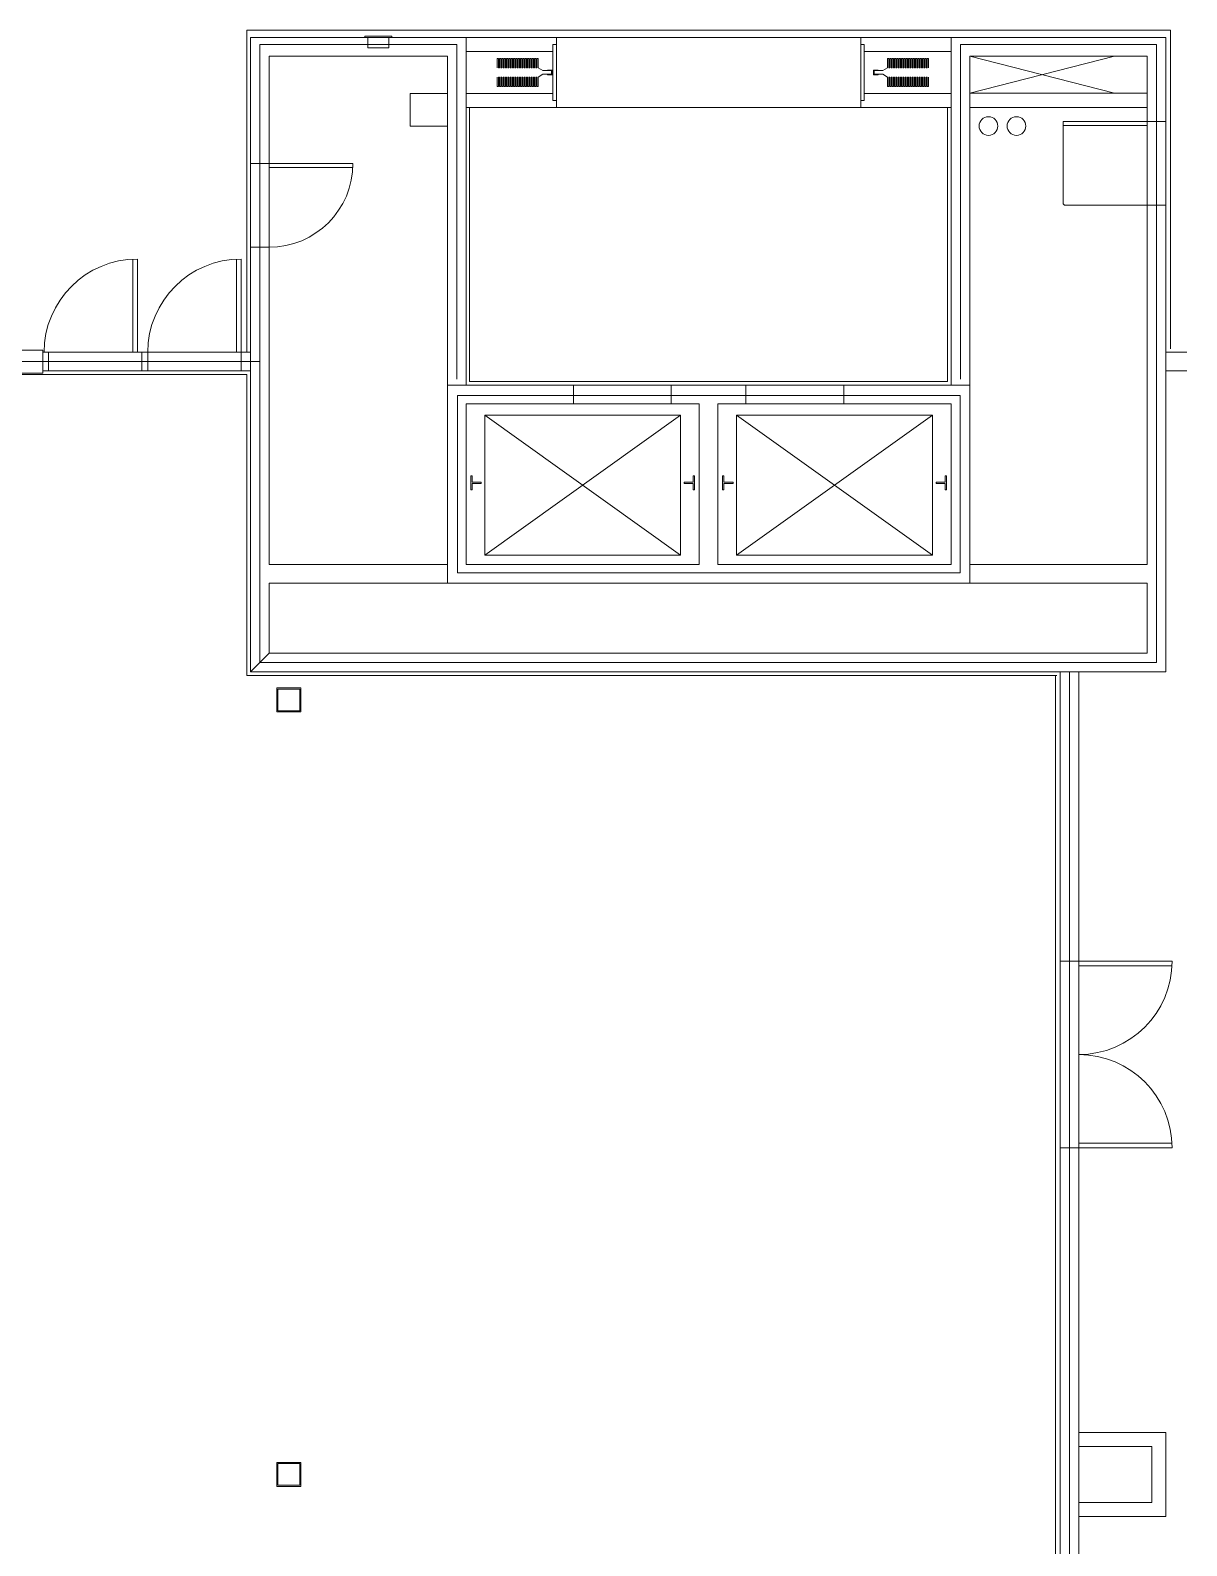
# Model space of a CAD drawing. Header units: inches. Extents: x -413 to 2782, y 7273 to 9795.
# Drawn here: x 2255 to 2751, y 9129 to 9779 of the extents above; entities that cross this region are included whole.
import ezdxf

# ---------------------------------------------------------------- set-up
doc = ezdxf.new("R2010")
doc.units = ezdxf.units.IN
doc.header["$LTSCALE"] = 16.5
doc.header["$MEASUREMENT"] = 0
doc.layers.get('0').update_dxf_attribs({"lineweight": 15})
for name, color, linetype, lineweight in [('A-CONC-OPNG', 3, 'Continuous', 15), ('A-DOOR', 2, 'Continuous', 15), ('A-EQPM', 5, 'Continuous', 15), ('A-FLOR-EVTR', 6, 'Continuous', 15), ('A-FLOR-OPNG', 251, 'Continuous', 15), ('A-FLOR-OVHD', 5, 'Continuous', 15), ('A-PLMB', 5, 'Continuous', 15), ('A-WALL-FI1H', 25, 'Continuous', 15), ('A-WALL-FI2H', 25, 'Continuous', 15), ('A-WALL-FNSH', 251, 'Continuous', 15), ('A-WALL-FULL', 7, 'Continuous', 15), ('A-WALL-FULL-ACC', 6, 'Continuous', 15), ('A-WALL-FULL-CMU', 4, 'Continuous', 15), ('A-WALL-HEAD', 14, 'Continuous', 15), ('A-WALL-JAMB', 2, 'Continuous', 15), ('FSPEQPA', 251, 'Continuous', 15), ('None', 7, 'Continuous', 5), ('P-EQPM', 7, 'Continuous', 15)]:
    doc.layers.add(name, color=color, linetype=linetype, lineweight=lineweight)

# ---------------------------------------------------------------- blocks, each defined once
blk = doc.blocks.new('Group-4-1')
at = {"color": 7, "linetype": 'Continuous', "lineweight": 15}
blk.add_lwpolyline([(1501.8692, 784.7221), (1461.8692, 784.7221), (1461.8692, 782.7781), (1501.8692, 782.7781, 0.41421356), (1461.8692, 822.7781, 0.41421356), (1501.8692, 862.7781), (1461.8692, 862.7781), (1461.8692, 860.8341), (1501.8692, 860.8341)], format="xyb", dxfattribs=at)
blk = doc.blocks.new('Group-7-1')
at = {"color": 7, "linetype": 'Continuous', "lineweight": 15}
blk.add_lwpolyline([(1491.1192, 1186.7891), (1456.1192, 1186.7891, -0.41421356), (1455.1192, 1187.7891), (1455.1192, 1222.7891), (1491.1192, 1222.7891), (1491.1192, 1221.0391), (1455.1192, 1221.0391)], format="xyb", dxfattribs=at)
blk = doc.blocks.new('Group-8-1')
at = {"color": 7, "linetype": 'Continuous', "lineweight": 15}
blk.add_lwpolyline([(1114.6192, 1168.7891, 0.41421356), (1150.6192, 1204.7891), (1114.6192, 1204.7891), (1114.6192, 1203.0391), (1150.6192, 1203.0391)], format="xyb", dxfattribs=at)
blk = doc.blocks.new('FLRBOX')
at = {"layer": 'A-EQPM', "color": 5, "linetype": 'Continuous', "lineweight": 15}
blk.add_line((-5.15, -5.15), (-5.15, 5.15), dxfattribs=at)
for points in [[(5.15, 5.15), (-5.15, 5.15), (-5.15, -5.15), (5.15, -5.15)], [(4.65, 4.65), (-4.65, 4.65), (-4.65, -4.65), (4.65, -4.65)]]:
    blk.add_lwpolyline(points, close=True, dxfattribs=at)
blk = doc.blocks.new('FXC')
at = {"layer": 'P-EQPM', "color": 7, "linetype": 'Continuous', "lineweight": 15}
for p, q in [((-5.75, 5), (-5.75, 4.5)), ((5.75, 5), (-5.75, 5)), ((5.75, 4.5), (-5.75, 4.5)), ((5.75, 5), (5.75, 4.5))]:
    blk.add_line(p, q, dxfattribs=at)
blk.add_lwpolyline([(-4.5, 4.5), (4.5, 4.5), (4.5, 0), (-4.5, 0)], close=True, dxfattribs=at)
blk = doc.blocks.new('FX')
at = {"layer": 'FSPEQPA', "color": 7, "rotation": -90}
blk.add_blockref('FXC', (-4.5, 0), dxfattribs=at)
blk = doc.blocks.new('Group-83-1')
at = {"color": 7, "linetype": 'Continuous', "lineweight": 15}
blk.add_lwpolyline([(1018.1752, 1123.7781, -0.41421356), (1058.1752, 1163.7781), (1058.1752, 1123.7781), (1056.2312, 1123.7781), (1056.2312, 1163.7781)], format="xyb", dxfattribs=at)
blk = doc.blocks.new('Group-84-1')
at = {"color": 7, "linetype": 'Continuous', "lineweight": 15}
blk.add_lwpolyline([(1062.6192, 1123.7781, -0.41421356), (1102.6192, 1163.7781), (1102.6192, 1123.7781), (1100.6752, 1123.7781), (1100.6752, 1163.7781)], format="xyb", dxfattribs=at)
blk = doc.blocks.new('Group-102-1')
at = {"layer": 'A-CONC-OPNG', "color": 7, "linetype": 'Continuous', "lineweight": 15}
blk.add_lwpolyline([(1175.1192, 1220.7781), (1191.1192, 1220.7781), (1191.1192, 1234.7781), (1175.1192, 1234.7781)], close=True, dxfattribs=at)
at = {"layer": 'A-DOOR', "color": 7, "linetype": 'Continuous', "lineweight": 15}
for points in [[(1237.8682, 1231.7801), (1237.8682, 1255.7801), (1236.3682, 1255.7801), (1236.3682, 1231.7801)], [(1368.3692, 1231.7801), (1368.3692, 1255.7801), (1369.8692, 1255.7801), (1369.8692, 1231.7801)]]:
    blk.add_lwpolyline(points, close=True, dxfattribs=at)
for points in [[(1212.5182, 1245.7801), (1212.5182, 1249.7801)], [(1213.0182, 1249.7801), (1212.5182, 1249.7801)], [(1213.0182, 1245.7801), (1213.0182, 1249.7801)], [(1213.5182, 1245.7801), (1213.5182, 1249.7801)], [(1214.0182, 1249.7801), (1213.5182, 1249.7801)], [(1214.0182, 1245.7801), (1214.0182, 1249.7801)], [(1214.5182, 1245.7801), (1214.5182, 1249.7801)], [(1215.0182, 1249.7801), (1214.5182, 1249.7801)], [(1215.0182, 1245.7801), (1215.0182, 1249.7801)], [(1215.5182, 1245.7801), (1215.5182, 1249.7801)], [(1216.0182, 1249.7801), (1215.5182, 1249.7801)], [(1216.0182, 1245.7801), (1216.0182, 1249.7801)], [(1216.5182, 1245.7801), (1216.5182, 1249.7801)], [(1217.0182, 1249.7801), (1216.5182, 1249.7801)], [(1217.0182, 1245.7801), (1217.0182, 1249.7801)], [(1217.5182, 1245.7801), (1217.5182, 1249.7801)], [(1218.0182, 1249.7801), (1217.5182, 1249.7801)], [(1218.0182, 1245.7801), (1218.0182, 1249.7801)], [(1218.5182, 1245.7801), (1218.5182, 1249.7801)], [(1219.0182, 1249.7801), (1218.5182, 1249.7801)], [(1219.0182, 1245.7801), (1219.0182, 1249.7801)], [(1219.5182, 1245.7801), (1219.5182, 1249.7801)], [(1220.0182, 1249.7801), (1219.5182, 1249.7801)], [(1220.0182, 1245.7801), (1220.0182, 1249.7801)], [(1220.5182, 1245.7801), (1220.5182, 1249.7801)], [(1221.0182, 1249.7801), (1220.5182, 1249.7801)], [(1221.0182, 1245.7801), (1221.0182, 1249.7801)], [(1221.5182, 1245.7801), (1221.5182, 1249.7801)], [(1222.0182, 1249.7801), (1221.5182, 1249.7801)], [(1222.0182, 1245.7801), (1222.0182, 1249.7801)], [(1222.5182, 1245.7801), (1222.5182, 1249.7801)], [(1223.0182, 1249.7801), (1222.5182, 1249.7801)], [(1223.0182, 1245.7801), (1223.0182, 1249.7801)], [(1223.5182, 1245.7801), (1223.5182, 1249.7801)], [(1224.0182, 1249.7801), (1223.5182, 1249.7801)], [(1224.0182, 1245.7801), (1224.0182, 1249.7801)], [(1224.5182, 1245.7801), (1224.5182, 1249.7801)], [(1225.0182, 1249.7801), (1224.5182, 1249.7801)], [(1225.0182, 1245.7801), (1225.0182, 1249.7801)], [(1225.5182, 1245.7801), (1225.5182, 1249.7801)], [(1226.0182, 1249.7801), (1225.5182, 1249.7801)], [(1226.0182, 1245.7801), (1226.0182, 1249.7801)], [(1226.0182, 1245.7801), (1226.0182, 1249.7801)], [(1226.5182, 1245.7801), (1226.5182, 1249.7801)], [(1227.0182, 1249.7801), (1226.5182, 1249.7801)], [(1227.0182, 1245.7801), (1227.0182, 1249.7801)], [(1227.5182, 1245.7801), (1227.5182, 1249.7801)], [(1228.0182, 1249.7801), (1227.5182, 1249.7801)], [(1228.0182, 1245.7801), (1228.0182, 1249.7801)], [(1228.5182, 1245.7801), (1228.5182, 1249.7801)], [(1229.0182, 1249.7801), (1228.5182, 1249.7801)], [(1229.0182, 1245.7801), (1229.0182, 1249.7801)], [(1229.5182, 1245.7801), (1229.5182, 1249.7801)], [(1230.0182, 1249.7801), (1229.5182, 1249.7801)], [(1230.0182, 1245.7801), (1230.0182, 1249.7801)], [(1379.8692, 1245.7801), (1379.8692, 1249.7801)], [(1379.8692, 1249.7801), (1380.3692, 1249.7801)], [(1380.3692, 1245.7801), (1380.3692, 1249.7801)], [(1380.8692, 1245.7801), (1380.8692, 1249.7801)], [(1380.8692, 1249.7801), (1381.3692, 1249.7801)], [(1381.3692, 1245.7801), (1381.3692, 1249.7801)], [(1381.8692, 1245.7801), (1381.8692, 1249.7801)], [(1381.8692, 1249.7801), (1382.3692, 1249.7801)], [(1382.3692, 1245.7801), (1382.3692, 1249.7801)], [(1382.8692, 1245.7801), (1382.8692, 1249.7801)], [(1382.8692, 1249.7801), (1383.3692, 1249.7801)], [(1383.3692, 1245.7801), (1383.3692, 1249.7801)], [(1383.8692, 1245.7801), (1383.8692, 1249.7801)], [(1383.8692, 1245.7801), (1383.8692, 1249.7801)], [(1383.8692, 1249.7801), (1384.3692, 1249.7801)], [(1384.3692, 1245.7801), (1384.3692, 1249.7801)], [(1384.8692, 1245.7801), (1384.8692, 1249.7801)], [(1384.8692, 1249.7801), (1385.3692, 1249.7801)], [(1385.3692, 1245.7801), (1385.3692, 1249.7801)], [(1385.8692, 1245.7801), (1385.8692, 1249.7801)], [(1385.8692, 1249.7801), (1386.3692, 1249.7801)], [(1386.3692, 1245.7801), (1386.3692, 1249.7801)], [(1386.8692, 1245.7801), (1386.8692, 1249.7801)], [(1386.8692, 1249.7801), (1387.3692, 1249.7801)], [(1387.3692, 1245.7801), (1387.3692, 1249.7801)], [(1387.8692, 1245.7801), (1387.8692, 1249.7801)], [(1387.8692, 1249.7801), (1388.3692, 1249.7801)], [(1388.3692, 1245.7801), (1388.3692, 1249.7801)], [(1388.8692, 1245.7801), (1388.8692, 1249.7801)], [(1388.8692, 1249.7801), (1389.3692, 1249.7801)], [(1389.3692, 1245.7801), (1389.3692, 1249.7801)], [(1389.8692, 1245.7801), (1389.8692, 1249.7801)], [(1389.8692, 1249.7801), (1390.3692, 1249.7801)], [(1390.3692, 1245.7801), (1390.3692, 1249.7801)], [(1390.8692, 1245.7801), (1390.8692, 1249.7801)], [(1390.8692, 1249.7801), (1391.3692, 1249.7801)], [(1391.3692, 1245.7801), (1391.3692, 1249.7801)], [(1391.8692, 1245.7801), (1391.8692, 1249.7801)], [(1391.8692, 1249.7801), (1392.3692, 1249.7801)], [(1392.3692, 1245.7801), (1392.3692, 1249.7801)], [(1392.8692, 1245.7801), (1392.8692, 1249.7801)], [(1392.8692, 1249.7801), (1393.3692, 1249.7801)], [(1393.3692, 1245.7801), (1393.3692, 1249.7801)], [(1393.8692, 1245.7801), (1393.8692, 1249.7801)], [(1393.8692, 1249.7801), (1394.3692, 1249.7801)], [(1394.3692, 1245.7801), (1394.3692, 1249.7801)], [(1394.8692, 1245.7801), (1394.8692, 1249.7801)], [(1394.8692, 1249.7801), (1395.3692, 1249.7801)], [(1395.3692, 1245.7801), (1395.3692, 1249.7801)], [(1395.8692, 1245.7801), (1395.8692, 1249.7801)], [(1395.8692, 1249.7801), (1396.3692, 1249.7801)], [(1396.3692, 1245.7801), (1396.3692, 1249.7801)], [(1396.8692, 1245.7801), (1396.8692, 1249.7801)], [(1396.8692, 1249.7801), (1397.3692, 1249.7801)], [(1397.3692, 1245.7801), (1397.3692, 1249.7801)], [(1212.5182, 1241.7801), (1212.5182, 1237.7801)], [(1212.5182, 1241.7801), (1212.5182, 1237.7801)], [(1213.5182, 1245.7801), (1213.0182, 1245.7801)], [(1213.0182, 1241.7801), (1213.0182, 1237.7801)], [(1213.0182, 1241.7801), (1213.0182, 1237.7801)], [(1213.5182, 1241.7801), (1213.0182, 1241.7801)], [(1213.5182, 1241.7801), (1213.5182, 1237.7801)], [(1213.5182, 1241.7801), (1213.5182, 1237.7801)], [(1214.5182, 1245.7801), (1214.0182, 1245.7801)], [(1214.0182, 1241.7801), (1214.0182, 1237.7801)], [(1214.0182, 1241.7801), (1214.0182, 1237.7801)], [(1214.5182, 1241.7801), (1214.0182, 1241.7801)], [(1214.5182, 1241.7801), (1214.5182, 1237.7801)], [(1214.5182, 1241.7801), (1214.5182, 1237.7801)], [(1215.5182, 1245.7801), (1215.0182, 1245.7801)], [(1215.0182, 1241.7801), (1215.0182, 1237.7801)], [(1215.0182, 1241.7801), (1215.0182, 1237.7801)], [(1215.5182, 1241.7801), (1215.0182, 1241.7801)], [(1215.5182, 1241.7801), (1215.5182, 1237.7801)], [(1215.5182, 1241.7801), (1215.5182, 1237.7801)], [(1216.5182, 1245.7801), (1216.0182, 1245.7801)], [(1216.0182, 1241.7801), (1216.0182, 1237.7801)], [(1216.0182, 1241.7801), (1216.0182, 1237.7801)], [(1216.5182, 1241.7801), (1216.0182, 1241.7801)], [(1216.5182, 1241.7801), (1216.5182, 1237.7801)], [(1216.5182, 1241.7801), (1216.5182, 1237.7801)], [(1217.5182, 1245.7801), (1217.0182, 1245.7801)], [(1217.0182, 1241.7801), (1217.0182, 1237.7801)], [(1217.5182, 1241.7801), (1217.0182, 1241.7801)], [(1217.5182, 1241.7801), (1217.5182, 1237.7801)], [(1217.5182, 1241.7801), (1217.5182, 1237.7801)], [(1218.5182, 1245.7801), (1218.0182, 1245.7801)], [(1218.0182, 1241.7801), (1218.0182, 1237.7801)], [(1218.0182, 1241.7801), (1218.0182, 1237.7801)], [(1218.5182, 1241.7801), (1218.0182, 1241.7801)], [(1218.5182, 1241.7801), (1218.5182, 1237.7801)], [(1218.5182, 1241.7801), (1218.5182, 1237.7801)], [(1219.5182, 1245.7801), (1219.0182, 1245.7801)], [(1219.0182, 1241.7801), (1219.0182, 1237.7801)], [(1219.0182, 1241.7801), (1219.0182, 1237.7801)], [(1219.5182, 1241.7801), (1219.0182, 1241.7801)], [(1219.5182, 1241.7801), (1219.5182, 1237.7801)], [(1219.5182, 1241.7801), (1219.5182, 1237.7801)], [(1220.5182, 1245.7801), (1220.0182, 1245.7801)], [(1220.0182, 1241.7801), (1220.0182, 1237.7801)], [(1220.0182, 1241.7801), (1220.0182, 1237.7801)], [(1220.5182, 1241.7801), (1220.0182, 1241.7801)], [(1220.5182, 1241.7801), (1220.5182, 1237.7801)], [(1220.5182, 1241.7801), (1220.5182, 1237.7801)], [(1221.5182, 1245.7801), (1221.0182, 1245.7801)], [(1221.0182, 1241.7801), (1221.0182, 1237.7801)], [(1221.0182, 1241.7801), (1221.0182, 1237.7801)], [(1221.5182, 1241.7801), (1221.0182, 1241.7801)], [(1221.5182, 1241.7801), (1221.5182, 1237.7801)], [(1221.5182, 1241.7801), (1221.5182, 1237.7801)], [(1222.5182, 1245.7801), (1222.0182, 1245.7801)], [(1222.0182, 1241.7801), (1222.0182, 1237.7801)], [(1222.0182, 1241.7801), (1222.0182, 1237.7801)], [(1222.5182, 1241.7801), (1222.0182, 1241.7801)], [(1222.5182, 1241.7801), (1222.5182, 1237.7801)], [(1222.5182, 1241.7801), (1222.5182, 1237.7801)], [(1223.5182, 1245.7801), (1223.0182, 1245.7801)], [(1223.0182, 1241.7801), (1223.0182, 1237.7801)], [(1223.0182, 1241.7801), (1223.0182, 1237.7801)], [(1223.5182, 1241.7801), (1223.0182, 1241.7801)], [(1223.5182, 1241.7801), (1223.5182, 1237.7801)], [(1223.5182, 1241.7801), (1223.5182, 1237.7801)], [(1224.5182, 1245.7801), (1224.0182, 1245.7801)], [(1224.0182, 1241.7801), (1224.0182, 1237.7801)], [(1224.0182, 1241.7801), (1224.0182, 1237.7801)], [(1224.5182, 1241.7801), (1224.0182, 1241.7801)], [(1224.5182, 1241.7801), (1224.5182, 1237.7801)], [(1224.5182, 1241.7801), (1224.5182, 1237.7801)], [(1225.5182, 1245.7801), (1225.0182, 1245.7801)], [(1225.0182, 1241.7801), (1225.0182, 1237.7801)], [(1225.0182, 1241.7801), (1225.0182, 1237.7801)], [(1225.5182, 1241.7801), (1225.0182, 1241.7801)], [(1225.5182, 1241.7801), (1225.5182, 1237.7801)], [(1225.5182, 1241.7801), (1225.5182, 1237.7801)], [(1226.5182, 1245.7801), (1226.0182, 1245.7801)], [(1226.0182, 1241.7801), (1226.0182, 1237.7801)], [(1226.0182, 1241.7801), (1226.0182, 1237.7801)], [(1226.0182, 1241.7801), (1226.0182, 1237.7801)], [(1226.0182, 1241.7801), (1226.0182, 1237.7801)], [(1226.5182, 1241.7801), (1226.0182, 1241.7801)], [(1226.5182, 1241.7801), (1226.5182, 1237.7801)], [(1226.5182, 1241.7801), (1226.5182, 1237.7801)], [(1227.5182, 1245.7801), (1227.0182, 1245.7801)], [(1227.0182, 1241.7801), (1227.0182, 1237.7801)], [(1227.0182, 1241.7801), (1227.0182, 1237.7801)], [(1227.5182, 1241.7801), (1227.0182, 1241.7801)], [(1227.5182, 1241.7801), (1227.5182, 1237.7801)], [(1227.5182, 1241.7801), (1227.5182, 1237.7801)], [(1228.5182, 1245.7801), (1228.0182, 1245.7801)], [(1228.0182, 1241.7801), (1228.0182, 1237.7801)], [(1228.0182, 1241.7801), (1228.0182, 1237.7801)], [(1228.5182, 1241.7801), (1228.0182, 1241.7801)], [(1228.5182, 1241.7801), (1228.5182, 1237.7801)], [(1228.5182, 1241.7801), (1228.5182, 1237.7801)], [(1229.5182, 1245.7801), (1229.0182, 1245.7801)], [(1229.0182, 1241.7801), (1229.0182, 1237.7801)], [(1229.0182, 1241.7801), (1229.0182, 1237.7801)], [(1229.5182, 1241.7801), (1229.0182, 1241.7801)], [(1229.5182, 1241.7801), (1229.5182, 1237.7801)], [(1229.5182, 1241.7801), (1229.5182, 1237.7801)], [(1232.0712, 1244.5301), (1230.0182, 1245.7801)], [(1232.0712, 1243.0301), (1230.0182, 1241.7801)], [(1230.0182, 1237.7801), (1230.0182, 1241.7801)], [(1230.0182, 1241.7801), (1230.0182, 1237.7801)], [(1232.0712, 1244.5301), (1234.0712, 1244.5301)], [(1232.0712, 1243.0301), (1234.0712, 1243.0301)], [(1234.0712, 1244.7801), (1236.0182, 1244.7801), (1236.0182, 1242.7801), (1234.0712, 1242.7801)], [(1234.0712, 1244.7801), (1234.0712, 1244.5301)], [(1234.0712, 1244.5301), (1235.7682, 1244.5301), (1235.7682, 1243.0301), (1234.0712, 1243.0301)], [(1234.0712, 1243.0301), (1234.0712, 1242.7801)], [(1375.8172, 1244.7801), (1373.8692, 1244.7801), (1373.8692, 1242.7801), (1375.8172, 1242.7801)], [(1375.8172, 1244.5301), (1374.1192, 1244.5301), (1374.1192, 1243.0301), (1375.8172, 1243.0301)], [(1375.8172, 1244.7801), (1375.8172, 1244.5301)], [(1377.8172, 1244.5301), (1375.8172, 1244.5301)], [(1377.8172, 1243.0301), (1375.8172, 1243.0301)], [(1375.8172, 1243.0301), (1375.8172, 1242.7801)], [(1377.8172, 1244.5301), (1379.8692, 1245.7801)], [(1377.8172, 1243.0301), (1379.8692, 1241.7801)], [(1379.8692, 1237.7801), (1379.8692, 1241.7801)], [(1379.8692, 1241.7801), (1379.8692, 1237.7801)], [(1380.3692, 1245.7801), (1380.8692, 1245.7801)], [(1380.3692, 1241.7801), (1380.3692, 1237.7801)], [(1380.3692, 1241.7801), (1380.3692, 1237.7801)], [(1380.3692, 1241.7801), (1380.8692, 1241.7801)], [(1380.8692, 1241.7801), (1380.8692, 1237.7801)], [(1380.8692, 1241.7801), (1380.8692, 1237.7801)], [(1381.3692, 1245.7801), (1381.8692, 1245.7801)], [(1381.3692, 1241.7801), (1381.3692, 1237.7801)], [(1381.3692, 1241.7801), (1381.3692, 1237.7801)], [(1381.3692, 1241.7801), (1381.8692, 1241.7801)], [(1381.8692, 1241.7801), (1381.8692, 1237.7801)], [(1381.8692, 1241.7801), (1381.8692, 1237.7801)], [(1382.3692, 1245.7801), (1382.8692, 1245.7801)], [(1382.3692, 1241.7801), (1382.3692, 1237.7801)], [(1382.3692, 1241.7801), (1382.3692, 1237.7801)], [(1382.3692, 1241.7801), (1382.8692, 1241.7801)], [(1382.8692, 1241.7801), (1382.8692, 1237.7801)], [(1382.8692, 1241.7801), (1382.8692, 1237.7801)], [(1383.3692, 1245.7801), (1383.8692, 1245.7801)], [(1383.3692, 1241.7801), (1383.3692, 1237.7801)], [(1383.3692, 1241.7801), (1383.3692, 1237.7801)], [(1383.3692, 1241.7801), (1383.8692, 1241.7801)], [(1383.8692, 1241.7801), (1383.8692, 1237.7801)], [(1383.8692, 1241.7801), (1383.8692, 1237.7801)], [(1383.8692, 1241.7801), (1383.8692, 1237.7801)], [(1383.8692, 1241.7801), (1383.8692, 1237.7801)], [(1384.3692, 1245.7801), (1384.8692, 1245.7801)], [(1384.3692, 1241.7801), (1384.3692, 1237.7801)], [(1384.3692, 1241.7801), (1384.3692, 1237.7801)], [(1384.3692, 1241.7801), (1384.8692, 1241.7801)], [(1384.8692, 1241.7801), (1384.8692, 1237.7801)], [(1384.8692, 1241.7801), (1384.8692, 1237.7801)], [(1385.3692, 1245.7801), (1385.8692, 1245.7801)], [(1385.3692, 1241.7801), (1385.3692, 1237.7801)], [(1385.3692, 1241.7801), (1385.3692, 1237.7801)], [(1385.3692, 1241.7801), (1385.8692, 1241.7801)], [(1385.8692, 1241.7801), (1385.8692, 1237.7801)], [(1385.8692, 1241.7801), (1385.8692, 1237.7801)], [(1386.3692, 1245.7801), (1386.8692, 1245.7801)], [(1386.3692, 1241.7801), (1386.3692, 1237.7801)], [(1386.3692, 1241.7801), (1386.3692, 1237.7801)], [(1386.3692, 1241.7801), (1386.8692, 1241.7801)], [(1386.8692, 1241.7801), (1386.8692, 1237.7801)], [(1386.8692, 1241.7801), (1386.8692, 1237.7801)], [(1387.3692, 1245.7801), (1387.8692, 1245.7801)], [(1387.3692, 1241.7801), (1387.3692, 1237.7801)], [(1387.3692, 1241.7801), (1387.3692, 1237.7801)], [(1387.3692, 1241.7801), (1387.8692, 1241.7801)], [(1387.8692, 1241.7801), (1387.8692, 1237.7801)], [(1387.8692, 1241.7801), (1387.8692, 1237.7801)], [(1388.3692, 1245.7801), (1388.8692, 1245.7801)], [(1388.3692, 1241.7801), (1388.3692, 1237.7801)], [(1388.3692, 1241.7801), (1388.3692, 1237.7801)], [(1388.3692, 1241.7801), (1388.8692, 1241.7801)], [(1388.8692, 1241.7801), (1388.8692, 1237.7801)], [(1388.8692, 1241.7801), (1388.8692, 1237.7801)], [(1389.3692, 1245.7801), (1389.8692, 1245.7801)], [(1389.3692, 1241.7801), (1389.3692, 1237.7801)], [(1389.3692, 1241.7801), (1389.3692, 1237.7801)], [(1389.3692, 1241.7801), (1389.8692, 1241.7801)], [(1389.8692, 1241.7801), (1389.8692, 1237.7801)], [(1389.8692, 1241.7801), (1389.8692, 1237.7801)], [(1390.3692, 1245.7801), (1390.8692, 1245.7801)], [(1390.3692, 1241.7801), (1390.3692, 1237.7801)], [(1390.3692, 1241.7801), (1390.3692, 1237.7801)], [(1390.3692, 1241.7801), (1390.8692, 1241.7801)], [(1390.8692, 1241.7801), (1390.8692, 1237.7801)], [(1390.8692, 1241.7801), (1390.8692, 1237.7801)], [(1391.3692, 1245.7801), (1391.8692, 1245.7801)], [(1391.3692, 1241.7801), (1391.3692, 1237.7801)], [(1391.3692, 1241.7801), (1391.3692, 1237.7801)], [(1391.3692, 1241.7801), (1391.8692, 1241.7801)], [(1391.8692, 1241.7801), (1391.8692, 1237.7801)], [(1391.8692, 1241.7801), (1391.8692, 1237.7801)], [(1392.3692, 1245.7801), (1392.8692, 1245.7801)], [(1392.3692, 1241.7801), (1392.3692, 1237.7801)], [(1392.3692, 1241.7801), (1392.3692, 1237.7801)], [(1392.3692, 1241.7801), (1392.8692, 1241.7801)], [(1392.8692, 1241.7801), (1392.8692, 1237.7801)], [(1393.3692, 1245.7801), (1393.8692, 1245.7801)], [(1393.3692, 1241.7801), (1393.3692, 1237.7801)], [(1393.3692, 1241.7801), (1393.3692, 1237.7801)], [(1393.3692, 1241.7801), (1393.8692, 1241.7801)], [(1393.8692, 1241.7801), (1393.8692, 1237.7801)], [(1393.8692, 1241.7801), (1393.8692, 1237.7801)], [(1394.3692, 1245.7801), (1394.8692, 1245.7801)], [(1394.3692, 1241.7801), (1394.3692, 1237.7801)], [(1394.3692, 1241.7801), (1394.3692, 1237.7801)], [(1394.3692, 1241.7801), (1394.8692, 1241.7801)], [(1394.8692, 1241.7801), (1394.8692, 1237.7801)], [(1394.8692, 1241.7801), (1394.8692, 1237.7801)], [(1395.3692, 1245.7801), (1395.8692, 1245.7801)], [(1395.3692, 1241.7801), (1395.3692, 1237.7801)], [(1395.3692, 1241.7801), (1395.3692, 1237.7801)], [(1395.3692, 1241.7801), (1395.8692, 1241.7801)], [(1395.8692, 1241.7801), (1395.8692, 1237.7801)], [(1395.8692, 1241.7801), (1395.8692, 1237.7801)], [(1396.3692, 1245.7801), (1396.8692, 1245.7801)], [(1396.3692, 1241.7801), (1396.3692, 1237.7801)], [(1396.3692, 1241.7801), (1396.3692, 1237.7801)], [(1396.3692, 1241.7801), (1396.8692, 1241.7801)], [(1396.8692, 1241.7801), (1396.8692, 1237.7801)], [(1396.8692, 1241.7801), (1396.8692, 1237.7801)], [(1397.3692, 1241.7801), (1397.3692, 1237.7801)], [(1397.3692, 1241.7801), (1397.3692, 1237.7801)], [(1213.0182, 1237.7801), (1212.5182, 1237.7801)], [(1214.0182, 1237.7801), (1213.5182, 1237.7801)], [(1215.0182, 1237.7801), (1214.5182, 1237.7801)], [(1216.0182, 1237.7801), (1215.5182, 1237.7801)], [(1217.0182, 1237.7801), (1216.5182, 1237.7801)], [(1218.0182, 1237.7801), (1217.5182, 1237.7801)], [(1219.0182, 1237.7801), (1218.5182, 1237.7801)], [(1220.0182, 1237.7801), (1219.5182, 1237.7801)], [(1221.0182, 1237.7801), (1220.5182, 1237.7801)], [(1222.0182, 1237.7801), (1221.5182, 1237.7801)], [(1223.0182, 1237.7801), (1222.5182, 1237.7801)], [(1224.0182, 1237.7801), (1223.5182, 1237.7801)], [(1225.0182, 1237.7801), (1224.5182, 1237.7801)], [(1226.0182, 1237.7801), (1225.5182, 1237.7801)], [(1227.0182, 1237.7801), (1226.5182, 1237.7801)], [(1228.0182, 1237.7801), (1227.5182, 1237.7801)], [(1229.0182, 1237.7801), (1228.5182, 1237.7801)], [(1230.0182, 1237.7801), (1229.5182, 1237.7801)], [(1379.8692, 1237.7801), (1380.3692, 1237.7801)], [(1380.8692, 1237.7801), (1381.3692, 1237.7801)], [(1381.8692, 1237.7801), (1382.3692, 1237.7801)], [(1382.8692, 1237.7801), (1383.3692, 1237.7801)], [(1383.8692, 1237.7801), (1384.3692, 1237.7801)], [(1384.8692, 1237.7801), (1385.3692, 1237.7801)], [(1385.8692, 1237.7801), (1386.3692, 1237.7801)], [(1386.8692, 1237.7801), (1387.3692, 1237.7801)], [(1387.8692, 1237.7801), (1388.3692, 1237.7801)], [(1388.8692, 1237.7801), (1389.3692, 1237.7801)], [(1389.8692, 1237.7801), (1390.3692, 1237.7801)], [(1390.8692, 1237.7801), (1391.3692, 1237.7801)], [(1391.8692, 1237.7801), (1392.3692, 1237.7801)], [(1392.8692, 1237.7801), (1393.3692, 1237.7801)], [(1393.8692, 1237.7801), (1394.3692, 1237.7801)], [(1394.8692, 1237.7801), (1395.3692, 1237.7801)], [(1395.8692, 1237.7801), (1396.3692, 1237.7801)], [(1396.8692, 1237.7801), (1397.3692, 1237.7801)]]:
    blk.add_lwpolyline(points, dxfattribs=at)
at = {"layer": 'A-FLOR-EVTR', "color": 7, "linetype": 'Continuous', "lineweight": 15}
for p, q in [((1245.1212, 1109.7741), (1287.1212, 1109.7741)), ((1361.1212, 1109.7741), (1319.1212, 1109.7741)), ((1207.1212, 1096.7741), (1291.1212, 1036.7741)), ((1291.1212, 1096.7741), (1207.1212, 1036.7741)), ((1399.1212, 1096.7741), (1315.1212, 1036.7741)), ((1315.1212, 1096.7741), (1399.1212, 1036.7741))]:
    blk.add_line(p, q, dxfattribs=at)
for points in [[(1207.1212, 1036.7741), (1291.1212, 1036.7741), (1291.1212, 1096.7741), (1207.1212, 1096.7741)], [(1399.1212, 1036.7741), (1315.1212, 1036.7741), (1315.1212, 1096.7741), (1399.1212, 1096.7741)], [(1201.1212, 1070.8861), (1201.6842, 1070.8861), (1201.6842, 1068.1671), (1205.6212, 1068.1671), (1205.6212, 1067.6051), (1201.6842, 1067.6051), (1201.6842, 1064.8861), (1201.1212, 1064.8861)], [(1297.1212, 1070.8861), (1296.5592, 1070.8861), (1296.5592, 1068.1671), (1292.6212, 1068.1671), (1292.6212, 1067.6051), (1296.5592, 1067.6051), (1296.5592, 1064.8861), (1297.1212, 1064.8861)], [(1309.1212, 1070.8861), (1309.6842, 1070.8861), (1309.6842, 1068.1671), (1313.6212, 1068.1671), (1313.6212, 1067.6051), (1309.6842, 1067.6051), (1309.6842, 1064.8861), (1309.1212, 1064.8861)], [(1405.1212, 1070.8861), (1404.5592, 1070.8861), (1404.5592, 1068.1671), (1400.6212, 1068.1671), (1400.6212, 1067.6051), (1404.5592, 1067.6051), (1404.5592, 1064.8861), (1405.1212, 1064.8861)]]:
    blk.add_lwpolyline(points, close=True, dxfattribs=at)
at = {"layer": 'A-FLOR-OPNG', "color": 7, "linetype": 'Continuous', "lineweight": 15}
for p, q in [((1415.1192, 1234.7981), (1477.1192, 1250.7801)), ((1477.1192, 1234.7981), (1415.1192, 1250.7801))]:
    blk.add_line(p, q, dxfattribs=at)
at = {"layer": 'A-FLOR-OVHD', "color": 7, "linetype": 'Continuous', "lineweight": 15}
for p, q in [((1237.8682, 1258.7801), (1368.3692, 1258.7891)), ((1237.8692, 1228.7801), (1368.3712, 1228.7891))]:
    blk.add_line(p, q, dxfattribs=at)
at = {"layer": 'A-PLMB', "color": 7, "linetype": 'Continuous', "lineweight": 15}
for centre in [(1423.1182, 1220.7891), (1435.1182, 1220.7891)]:
    blk.add_circle(centre, 4, dxfattribs=at)
at = {"layer": 'A-WALL-FI1H', "color": 7, "linetype": 'Continuous', "lineweight": 5}
for points in [[(1110.6182, 1119.7781), (1110.6192, 1255.7851), (1195.1192, 1255.7851), (1195.1192, 1112.3231)], [(1495.1212, 990.7771), (1495.1212, 1255.7851), (1411.1192, 1255.7851), (1411.1192, 1112.3231)], [(1495.1212, 990.7771), (1110.6182, 990.7771), (1110.6182, 1119.7781), (603.6192, 1119.7781)], [(605.4252, -1143.2199), (1457.8692, -1143.2199), (1457.8692, 986.7821)]]:
    blk.add_lwpolyline(points, dxfattribs=at)
at = {"layer": 'A-WALL-FI1H', "color": 7, "linetype": 'Continuous', "lineweight": 15}
blk.add_lwpolyline([(1114.6182, 994.7771), (1106.6182, 986.7771)], dxfattribs=at)
at = {"layer": 'A-WALL-FI2H', "color": 7, "linetype": 'Continuous', "lineweight": 5}
blk.add_lwpolyline([(1195.3752, 1105.3231), (1410.9592, 1105.3231), (1410.9592, 1029.3211), (1195.3752, 1029.3211), (1195.3752, 1105.3231)], dxfattribs=at)
at = {"layer": 'A-WALL-FNSH', "color": 7, "linetype": 'Continuous', "lineweight": 15}
for p, q in [((1501.1192, 1261.8091), (1105.1192, 1261.8091)), ((1105.1192, 1123.7781), (1105.1192, 1261.8091)), ((1501.1192, 1125.2811), (1501.1192, 1261.8091)), ((1200.6192, 1111.2741), (1200.6192, 1228.7801)), ((1405.6192, 1228.7801), (1405.6192, 1111.2741)), ((609.1192, 1114.2781), (1105.1182, 1114.2781)), ((1105.1182, 1114.2781), (1105.1182, 985.2771)), ((1405.6192, 1111.2741), (1200.6192, 1111.2741)), ((1105.1182, 985.2771), (1452.3692, 985.2821)), ((1451.8692, -1137.7199), (1451.8692, 985.2821))]:
    blk.add_line(p, q, dxfattribs=at)
at = {"layer": 'A-WALL-FULL', "color": 7, "linetype": 'Continuous', "lineweight": 15}
for p, q in [((1368.3692, 1255.7801), (1368.3692, 1258.7801)), ((1407.1192, 1258.7801), (1368.3692, 1258.7801)), ((1369.8692, 1255.7801), (1368.3692, 1255.7801)), ((1369.8692, 1252.7801), (1369.8692, 1255.7801)), ((1407.1192, 1252.7801), (1369.8692, 1252.7801)), ((1407.1192, 1234.7801), (1369.8692, 1234.7801)), ((1369.8692, 1234.7801), (1369.8692, 1231.7801)), ((1199.1192, 1228.7801), (1237.8682, 1228.7801)), ((1369.8692, 1231.7801), (1368.3692, 1231.7801)), ((1368.3692, 1231.7801), (1368.3692, 1228.7801)), ((1368.3692, 1228.7801), (1407.1192, 1228.7801)), ((1461.8692, 782.7781), (1453.8692, 782.7781))]:
    blk.add_line(p, q, dxfattribs=at)
for points in [[(1237.8682, 1255.7801), (1237.8682, 1258.7801), (1199.1192, 1258.7801)], [(1237.8682, 1255.7801), (1236.3682, 1255.7801), (1236.3682, 1252.7801)], [(1199.1192, 1252.7801), (1236.3682, 1252.7801)], [(1199.1192, 1234.7801), (1236.3682, 1234.7801)], [(1236.3682, 1234.7801), (1236.3682, 1231.7801), (1237.8682, 1231.7801)], [(1237.8682, 1228.7801), (1237.8682, 1231.7801)]]:
    blk.add_lwpolyline(points, dxfattribs=at)
blk.add_lwpolyline([(1006.8892, 1124.7781), (1017.6192, 1124.7781), (1017.6192, 1114.7781), (1006.8892, 1114.7781)], close=True, dxfattribs=at)
at = {"layer": 'A-WALL-FULL-ACC', "color": 7, "linetype": 'Continuous', "lineweight": 15}
for p, q in [((1199.1192, 1258.7801), (1106.6192, 1258.7801)), ((1106.6192, 1258.7801), (1106.6212, 1204.7891)), ((1199.1192, 1109.7741), (1199.1192, 1258.7801)), ((1407.1192, 1258.7801), (1499.1192, 1258.7801)), ((1407.1192, 1258.7801), (1407.1192, 1109.7741)), ((1499.1192, 1222.7891), (1499.1192, 1258.7881)), ((1191.1192, 1250.7801), (1114.6192, 1250.7801)), ((1114.6192, 1204.7891), (1114.6192, 1250.7801)), ((1191.1192, 1250.7801), (1191.1192, 1109.7741)), ((1415.1192, 1109.7741), (1415.1192, 1250.7801)), ((1415.1192, 1250.7801), (1491.1192, 1250.7801)), ((1491.1192, 1222.7891), (1491.1192, 1250.7801)), ((1415.1192, 1234.7981), (1491.1192, 1234.7981)), ((1415.1192, 1228.7891), (1491.1192, 1228.7891)), ((1491.1192, 1222.7891), (1494.1192, 1222.7891)), ((1491.1192, 1222.7891), (1499.1192, 1222.7891)), ((1114.6192, 1204.7891), (1106.6212, 1204.7891)), ((1491.1192, 1032.7741), (1491.1192, 1187.7931)), ((1491.1192, 1186.7891), (1494.1192, 1186.7891)), ((1491.1192, 1186.7891), (1499.1192, 1186.7891)), ((1491.1192, 1186.7891), (1499.1192, 1186.7891)), ((1499.1192, 1187.7931), (1499.1192, 986.7821)), ((1106.6182, 986.7771), (1106.6212, 1168.7891)), ((1114.6192, 1168.7891), (1106.6212, 1168.7891)), ((1114.6192, 1168.7891), (1113.6222, 1168.7891)), ((1114.6182, 1032.7731), (1114.6192, 1168.7891)), ((1508.1192, 1123.7811), (1499.1192, 1123.7811)), ((1508.1192, 1115.7811), (1499.1192, 1115.7811)), ((1114.6182, 1032.7731), (1191.1212, 1032.7731)), ((1415.1212, 1032.7741), (1491.1192, 1032.7741)), ((1114.6182, 1024.7741), (1191.1212, 1024.7741)), ((1114.6182, 1024.7741), (1114.6182, 994.7771)), ((1415.1212, 1024.7741), (1491.1192, 1024.7741)), ((1491.1192, 994.7821), (1491.1192, 1024.7741)), ((1114.6182, 994.7771), (1491.1192, 994.7821)), ((1106.6182, 986.7771), (1499.1192, 986.7821)), ((1453.8692, 862.7781), (1453.8692, 986.7821)), ((1461.8692, 986.7821), (1461.8692, 862.7781)), ((1461.8692, 862.7781), (1453.8692, 862.7781)), ((1461.8692, 862.7781), (1453.8692, 862.7781)), ((1453.8692, 782.7781), (1453.8692, 142.7781)), ((1461.8692, 782.7781), (1453.8692, 782.7781)), ((1461.8692, 782.7781), (1461.8692, 142.7781)), ((1461.8692, 660.7781), (1499.1192, 660.7781)), ((1499.1192, 660.7781), (1499.1192, 624.7781)), ((1461.8692, 654.7781), (1493.1192, 654.7781)), ((1493.1192, 654.7781), (1493.1192, 630.7781)), ((1461.8692, 630.7781), (1493.1192, 630.7781)), ((1461.8692, 624.7781), (1499.1192, 624.7781))]:
    blk.add_line(p, q, dxfattribs=at)
at = {"layer": 'A-WALL-FULL-CMU', "color": 7, "linetype": 'Continuous', "lineweight": 15}
for p, q in [((1191.1212, 1109.7741), (1191.1212, 1024.7741)), ((1245.1212, 1109.7741), (1191.1212, 1109.7741)), ((1245.1212, 1109.7741), (1245.1212, 1101.7741)), ((1287.1212, 1109.7741), (1319.1212, 1109.7741)), ((1287.1212, 1109.7741), (1287.1212, 1101.7741)), ((1287.1212, 1109.7741), (1287.1212, 1101.7741)), ((1319.1212, 1109.7741), (1319.1212, 1101.7741)), ((1361.1212, 1109.7741), (1407.1212, 1109.7741)), ((1361.1212, 1109.7741), (1361.1212, 1101.7741)), ((1415.1212, 1109.7741), (1361.1212, 1109.7741)), ((1415.1212, 1109.7741), (1415.1212, 1024.7741)), ((1199.1212, 1101.7741), (1245.1212, 1101.7741)), ((1199.1212, 1101.7741), (1199.1212, 1032.7731)), ((1287.1212, 1101.7741), (1299.1212, 1101.7741)), ((1299.1212, 1101.7741), (1299.1212, 1032.7741)), ((1307.1212, 1101.7741), (1307.1212, 1032.7741)), ((1319.1212, 1101.7741), (1307.1212, 1101.7741)), ((1361.1212, 1101.7741), (1407.1212, 1101.7741)), ((1407.1212, 1101.7741), (1407.1212, 1032.7731)), ((1199.1212, 1032.7731), (1299.1212, 1032.7741)), ((1307.1212, 1032.7741), (1407.1212, 1032.7741)), ((1191.1212, 1024.7741), (1415.1212, 1024.7741))]:
    blk.add_line(p, q, dxfattribs=at)
at = {"layer": 'A-WALL-HEAD', "color": 7, "linetype": 'Continuous', "lineweight": 15}
for p, q in [((1491.1192, 1222.7891), (1491.1192, 1186.7891)), ((1499.1192, 1222.7891), (1499.1192, 1186.7891)), ((1106.6212, 1204.7891), (1106.6212, 1168.7891)), ((1114.6192, 1204.7891), (1114.6192, 1168.7891)), ((1020.1192, 1123.7781), (1060.1192, 1123.7781)), ((1062.6192, 1123.7781), (1102.6192, 1123.7781)), ((1020.1192, 1115.7781), (1060.1192, 1115.7781)), ((1062.6192, 1115.7781), (1102.6192, 1115.7781)), ((1245.1212, 1109.7741), (1287.1212, 1109.7741)), ((1319.1212, 1109.7741), (1361.1212, 1109.7741)), ((1245.1212, 1101.7741), (1287.1212, 1101.7741)), ((1319.1212, 1101.7741), (1361.1212, 1101.7741)), ((1453.8692, 862.7781), (1453.8692, 782.7781)), ((1461.8692, 862.7781), (1461.8692, 782.7781))]:
    blk.add_line(p, q, dxfattribs=at)
at = {"layer": 'A-WALL-JAMB', "color": 7, "linetype": 'Continuous', "lineweight": 15}
for p, q in [((1017.6192, 1123.7781), (1020.1192, 1123.7781)), ((1020.1192, 1123.7781), (1020.1192, 1115.7781)), ((1060.1192, 1115.7781), (1060.1192, 1123.7781)), ((1060.1192, 1123.7781), (1062.6192, 1123.7781)), ((1062.6192, 1115.7781), (1062.6192, 1123.7781)), ((1102.6192, 1115.7781), (1102.6192, 1123.7781)), ((1102.6192, 1123.7781), (1106.6182, 1123.7781)), ((1106.6182, 1115.7781), (1106.6182, 1123.7781)), ((1017.6192, 1115.7781), (1020.1192, 1115.7781)), ((1060.1192, 1115.7781), (1062.6192, 1115.7781)), ((1102.6192, 1115.7781), (1106.6182, 1115.7781))]:
    blk.add_line(p, q, dxfattribs=at)
at = {"layer": 'A-DOOR', "color": 7}
for name in ['Group-7-1', 'Group-8-1', 'Group-83-1', 'Group-84-1', 'Group-4-1']:
    blk.add_blockref(name, (0, 0), dxfattribs=at)
at = {"layer": 'A-EQPM', "color": 7}
for p in [(1123.1192, 974.7821), (1123.1192, 642.7821)]:
    blk.add_blockref('FLRBOX', p, dxfattribs=at)
at = {"layer": 'P-EQPM', "color": 7, "rotation": 90}
blk.add_blockref('FX', (1161.5222, 1258.7801), dxfattribs=at)

msp = doc.modelspace()

# ---------------------------------------------------------------- block references
at = {"layer": 'None', "color": 7}
msp.add_blockref('Group-102-1', (1243.03, 8516.69), dxfattribs=at)

doc.saveas('drawing.dxf')
